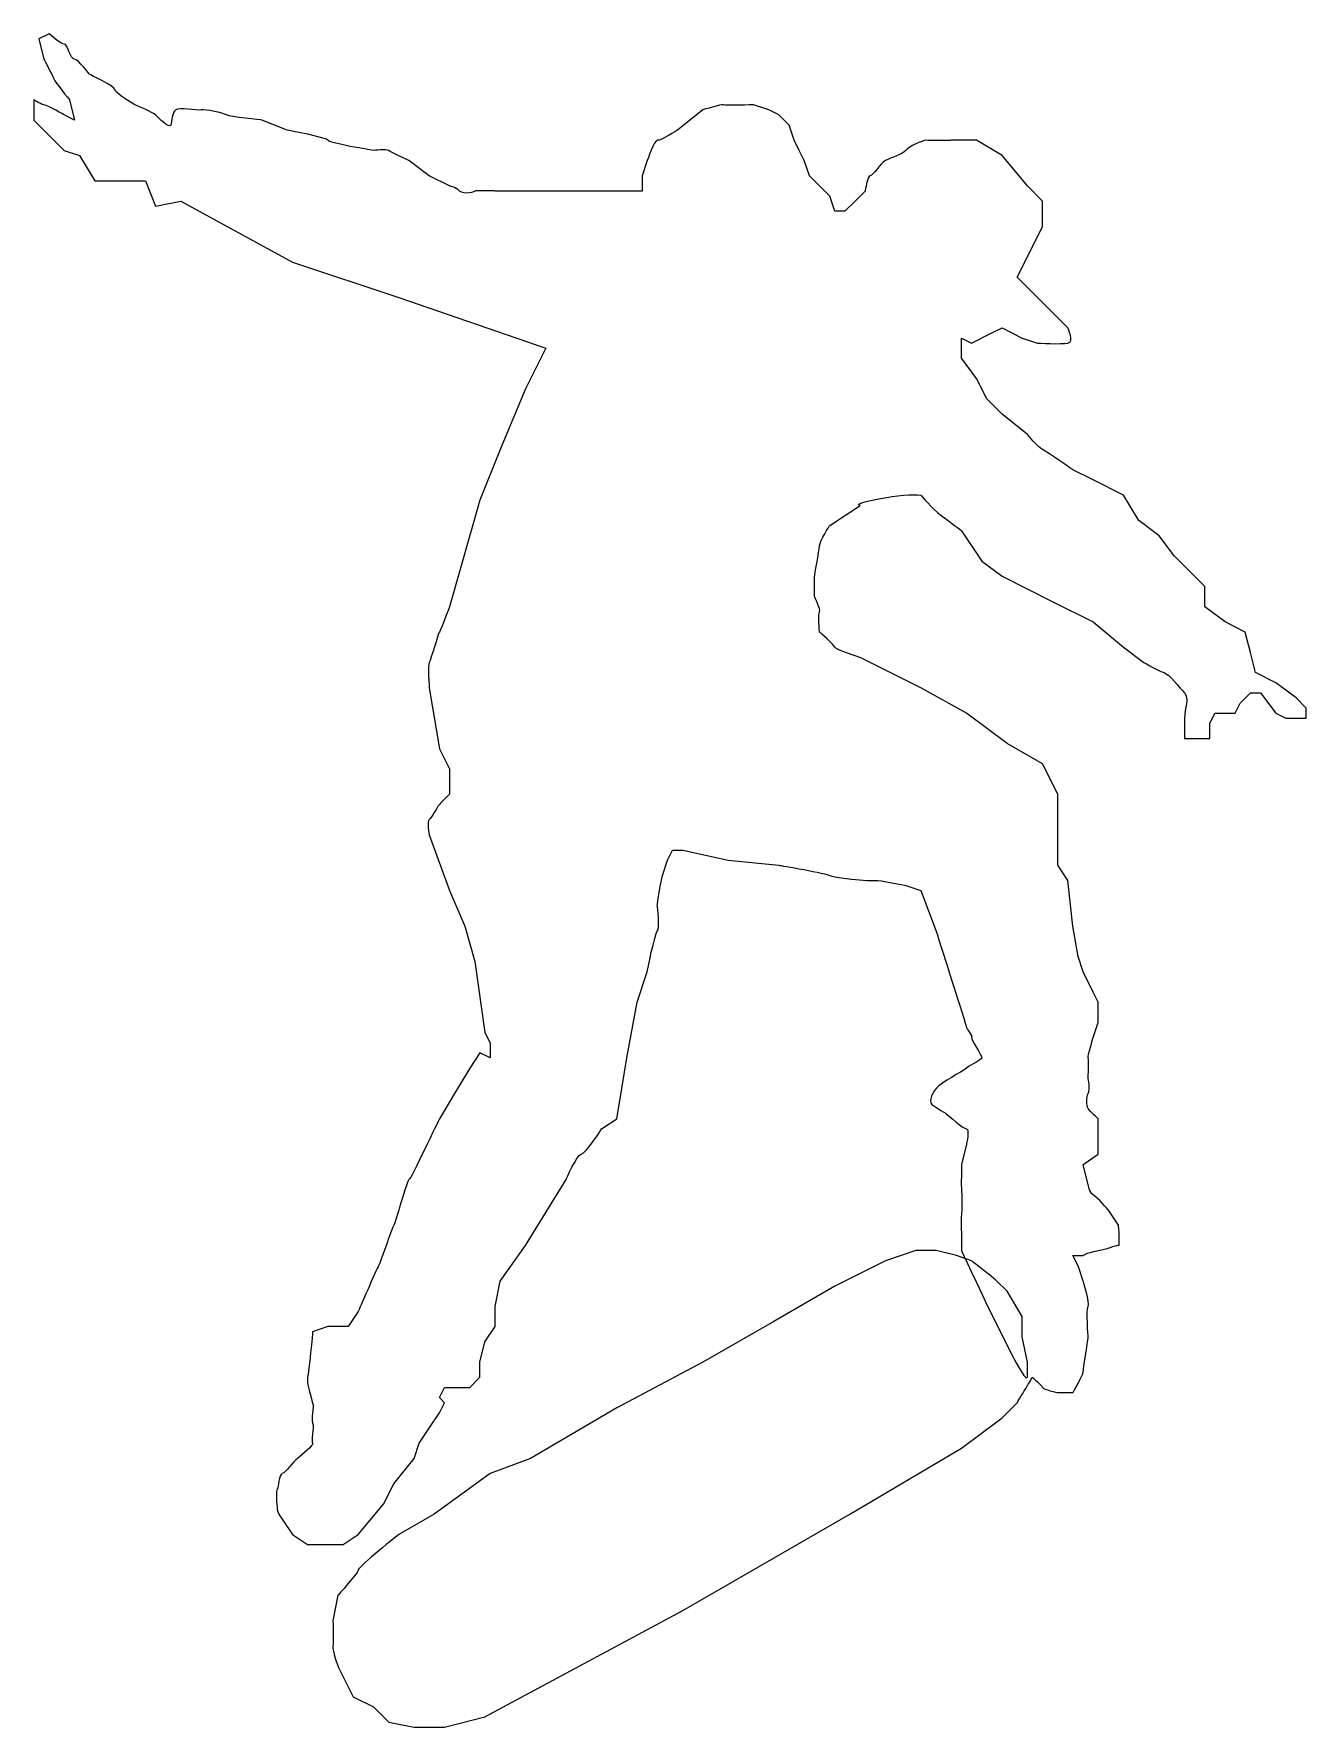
# Model space of a CAD drawing. Header units: inches. Extents: x 373 to 624, y 154 to 488.
import ezdxf

# ---------------------------------------------------------------- set-up
doc = ezdxf.new("R2010")
doc.units = ezdxf.units.IN
doc.header["$MEASUREMENT"] = 0
doc.layers.add('Layer 1', color=7, linetype='Continuous')

msp = doc.modelspace()

# ---------------------------------------------------------------- linework, layer by layer
at = {"layer": 'Layer 1', "lineweight": 0}
msp.add_open_spline([(556, 424), (556, 424), (559, 420), (559, 420), (559, 420), (561, 416), (561, 416), (561, 416), (564, 413), (564, 413), (564, 413), (569, 409), (569, 409), (569, 409), (571, 406.5), (572, 406), (573, 405.5), (578, 402), (578, 402), (578, 402), (582, 400), (582, 400), (582, 400), (588, 397), (588, 397), (588, 397), (591, 392), (591, 392), (591, 392), (595, 389), (595, 389), (595, 389), (598, 385), (598, 385), (598, 385), (601, 382), (601, 382), (601, 382), (604, 379), (604, 379), (604, 379), (604, 375), (604, 375), (604, 375), (608, 372), (608, 372), (608, 372), (612, 370), (612, 370), (612, 370), (613, 366), (613, 366), (613, 366), (614, 362), (614, 362), (614, 362), (618, 360), (618, 360), (618, 360), (622, 357), (622, 357), (622, 357), (624, 355), (624, 355), (624, 355), (624, 353), (624, 353), (624, 353), (620, 353), (620, 353), (620, 353), (618, 354), (618, 354), (618, 354), (615, 358), (615, 358), (615, 358), (613, 358), (613, 358), (613, 358), (611, 356), (611, 356), (611, 356), (610, 354), (610, 354), (610, 354), (606, 354), (606, 354), (606, 354), (605, 352), (605, 352), (605, 352), (605, 349), (605, 349), (605, 349), (600, 349), (600, 349), (600, 349), (600, 351), (600, 353), (600, 355), (601, 357), (600, 358), (599, 359), (597, 361.75), (596, 362), (595, 362.25), (592, 364), (592, 364), (592, 364), (588, 367), (588, 367), (588, 367), (582, 372), (582, 372), (582, 372), (574, 376), (574, 376), (574, 376), (564, 381), (564, 381), (564, 381), (560, 384), (560, 384), (560, 384), (556, 390), (556, 390), (556, 390), (553.75, 391.75), (552, 393), (550.25, 394.25), (548, 397), (548, 397), (545.0259, 397.5903), (533.833, 395.4302), (536, 395), (536, 395), (530, 391), (530, 391), (530, 391), (528.0625, 388.0625), (528, 387), (527.9375, 385.9375), (527, 381), (527, 381), (527, 381), (527, 377), (527, 377), (527, 377), (528.3125, 374.375), (528, 374), (527.6875, 373.625), (528, 370), (528, 370), (528, 370), (531, 367.375), (531, 367), (531, 366.625), (536, 365), (536, 365), (536, 365), (548, 359), (548, 359), (548, 359), (557, 354), (557, 354), (557, 354), (565, 348), (565, 348), (565, 348), (572, 344), (572, 344), (572, 344), (575, 338), (575, 338), (575, 338), (575, 324), (575, 324), (575, 324), (577, 321), (577, 321), (577, 321), (578, 312), (578, 312), (578, 312), (579, 306), (579, 306), (579, 306), (580, 303), (580, 303), (580, 303), (582, 299), (582, 299), (582, 299), (583, 297), (583, 297), (583, 297), (583, 295), (583, 295), (583, 295), (583, 293), (583, 293), (583, 293), (582, 290), (582, 290), (582, 290), (580.8125, 286.25), (581, 286), (581.1875, 285.75), (581, 282.0625), (581, 282), (581, 281.9375), (581.4375, 279.625), (581, 279), (580.5625, 278.375), (580.6875, 276.5625), (581, 276), (581.3125, 275.4375), (583, 274), (583, 274), (583, 274), (583, 270), (583, 270), (583, 270), (583, 267), (583, 267), (583, 267), (580, 265), (580, 265), (580, 265), (581, 261), (581, 261), (581, 261), (581.25, 259.4375), (582, 259), (582.75, 258.5625), (585, 256), (585, 256), (585, 256), (587, 253), (587, 253), (587, 253), (587.3125, 248.75), (587, 249), (586.6875, 249.25), (585.6875, 248.5), (583, 248), (580.3125, 247.5), (580, 247), (580, 247), (580, 247), (578, 247), (578, 247), (578, 247), (579, 245), (579, 245), (579, 245), (580, 242), (580, 242), (580, 242), (581.375, 237.625), (581, 237), (580.625, 236.375), (580.9375, 230.9375), (581, 231), (581.0625, 231.0625), (580, 224.5), (580, 224), (580, 223.5), (578, 220), (578, 220), (578, 220), (575, 220), (575, 220), (575, 220), (572.0625, 220.625), (572, 221), (571.9375, 221.375), (570, 223), (570, 223), (570, 223), (569.3735, 221.9556), (568.6929, 220.8218), (567.8843, 219.4741), (567, 218), (567, 218), (567, 218), (564, 215), (564, 215), (564, 215), (556, 209), (556, 209), (556, 209), (534, 196), (534, 196), (534, 196), (501, 177), (501, 177), (501, 177), (462, 156), (462, 156), (462, 156), (454, 154), (454, 154), (454, 154), (448, 154), (448, 154), (448, 154), (443, 155), (443, 155), (443, 155), (440, 158), (440, 158), (440, 158), (436, 160), (436, 160), (436, 160), (433, 166), (433, 166), (433, 166), (431.875, 169), (432, 170), (432.125, 171), (432, 175), (432, 175), (432, 175), (433, 180), (433, 180), (433, 180), (436.75, 184.125), (437, 185), (437.25, 185.875), (445, 192), (445, 192), (445, 192), (452, 196), (452, 196), (452, 196), (463, 204), (463, 204), (463, 204), (471, 207), (471, 207), (471, 207), (488, 217), (488, 217), (488, 217), (505, 226), (505, 226), (505, 226), (519, 234), (519, 234), (519, 234), (531, 241), (531, 241), (531, 241), (541, 246), (541, 246), (541, 246), (547, 248), (547, 248), (547, 248), (551, 248), (551, 248), (551, 248), (555, 247), (555, 247), (555, 247), (558, 246), (558, 246), (558, 246), (560.4561, 244.0352), (561.9253, 242.8599), (562.5527, 242.3579), (563, 242), (563, 242), (563, 242), (565, 240), (565, 240), (565, 240), (568, 235), (568, 235), (568, 235), (568, 231), (568, 231), (568, 231), (569, 226), (569, 226), (569, 226), (569, 223), (569, 223), (568.625, 220.5625), (556, 248), (556, 248), (556, 248), (556, 251), (556, 251), (556, 251), (555.875, 254.625), (556, 255), (556.125, 255.375), (556.0625, 259.5625), (556, 260), (555.9375, 260.4375), (556, 265), (556, 265), (556, 265), (557, 269), (557, 269), (557, 269), (557.625, 272), (557, 272), (556.375, 272), (553.375, 274.6875), (553, 275), (552.625, 275.3125), (550.25, 276.5625), (550, 277), (549.75, 277.4375), (550, 278.8125), (551, 280), (552, 281.1875), (556.0625, 283.25), (557, 284), (557.9375, 284.75), (559.875, 285.5625), (560, 286), (560.125, 286.4375), (557.75, 289.75), (558, 290), (558.25, 290.25), (557, 291.75), (557, 292), (557, 292.25), (551, 311), (551, 311), (551, 311), (548, 319), (548, 319), (548, 319), (545, 320), (545, 320), (545, 320), (539.75, 321.1875), (539, 321), (538.25, 320.8125), (530.3125, 321.625), (530, 322), (529.6875, 322.375), (520, 324), (520, 324), (520, 324), (510, 325), (510, 325), (510, 325), (501, 327), (501, 327), (501, 327), (499, 327), (499, 327), (499, 327), (498, 325), (498, 325), (498, 325), (497, 322), (497, 322), (497, 322), (495.875, 316.0625), (496, 316), (496.125, 315.9375), (496.5, 311.4375), (496, 311), (495.5, 310.5625), (494, 303), (494, 303), (494, 303), (492, 297), (492, 297), (492, 297), (490, 286), (490, 286), (490, 286), (489, 280), (489, 280), (489, 280), (488, 274), (488, 274), (488, 274), (485, 272), (485, 272), (485, 272), (481.9375, 267.1875), (481, 267), (480.0625, 266.8125), (478, 262), (478, 262), (478, 262), (470, 249), (470, 249), (470, 249), (465, 242), (465, 242), (465, 242), (464, 237), (464, 237), (464, 237), (464, 233), (464, 233), (464, 233), (462, 230), (462, 230), (462, 230), (461, 226), (461, 226), (461, 226), (461, 223), (461, 223), (461, 223), (459, 221), (459, 221), (459, 221), (457, 221), (457, 221), (457, 221), (455, 221), (455, 221), (455, 221), (454, 221), (454, 221), (454, 221), (453, 219), (453, 219), (453, 219), (454, 218), (454, 218), (454, 218), (453, 216), (453, 216), (453, 216), (451, 213), (451, 213), (451, 213), (449, 210), (449, 210), (449, 210), (448, 207), (448, 207), (448, 207), (444, 202), (444, 202), (444, 202), (442, 198), (442, 198), (442, 198), (437, 192), (437, 192), (437, 192), (434, 190), (434, 190), (434, 190), (430, 190), (430, 190), (430, 190), (427, 190), (427, 190), (427, 190), (424, 192), (424, 192), (424, 192), (422, 195), (422, 195), (422, 195), (421.0625, 196.1875), (421, 197), (420.9375, 197.8125), (420.6875, 200.625), (421, 201), (421.3125, 201.375), (421.3125, 203.75), (422, 204), (422.6875, 204.25), (424.25, 206.4375), (425, 207), (425.75, 207.5625), (428.375, 209.8125), (428, 210), (427.625, 210.1875), (428.375, 213.1875), (428, 214), (427.625, 214.8125), (428.3125, 217.0625), (428, 218), (427.6875, 218.9375), (426.75, 222.0625), (427, 223), (427.25, 223.9375), (428, 232), (428, 232), (428, 232), (431, 233), (431, 233), (431, 233), (435, 233), (435, 233), (435, 233), (437, 236), (437, 236), (437, 236), (440.625, 244.375), (441, 245), (441.375, 245.625), (443.75, 252.8125), (444, 253), (444.25, 253.1875), (446.6875, 262.0625), (447, 262), (447.3125, 261.9375), (453, 274), (453, 274), (453, 274), (456, 279), (456, 279), (456, 279), (459, 284), (459, 284), (459, 284), (461, 287), (461, 287), (461, 287), (463, 286), (463, 286), (463, 286), (463, 289), (463, 289), (463, 289), (462, 291), (462, 291), (462, 291), (460, 305), (460, 305), (460, 305), (458, 312), (458, 312), (458, 312), (455, 319), (455, 319), (455, 319), (451, 330), (451, 330), (451, 330), (450.5, 332.625), (451, 333), (451.5, 333.375), (452.5, 335.375), (453, 336), (453.5, 336.625), (455, 338), (455, 338), (455, 338), (455, 343), (455, 343), (455, 343), (453, 347), (453, 347), (453, 347), (451, 359), (451, 359), (451, 359), (450.6875, 363.5625), (451, 364), (451.3125, 364.4375), (452.75, 369.75), (453, 370), (453.25, 370.25), (455, 375), (455, 375), (455, 375), (461, 396), (461, 396), (461, 396), (465, 406), (465, 406), (465, 406), (470, 418), (470, 418), (470, 418), (474, 426), (474, 426), (474, 426), (445, 436), (445, 436), (445, 436), (424, 443), (424, 443), (424, 443), (402, 455), (402, 455), (402, 455), (397, 454), (397, 454), (397, 454), (395, 459), (395, 459), (395, 459), (390, 459), (390, 459), (390, 459), (385, 459), (385, 459), (385, 459), (382, 464), (382, 464), (382, 464), (379, 465), (379, 465), (379, 465), (373, 471), (373, 471), (373, 471), (373, 475), (373, 475), (373, 475), (374.125, 474.1875), (375, 474), (375.875, 473.8125), (379, 472), (379, 472), (379, 472), (381, 471), (381, 471), (381, 471), (380, 475), (380, 475), (380, 475), (377.0625, 478.6875), (377, 479), (376.9375, 479.3125), (375, 483), (375, 483), (375, 483), (374, 487), (374, 487), (374, 487), (376, 488), (376, 488), (376, 488), (378.4375, 485.875), (379, 486), (379.5625, 486.125), (380.25, 483), (381, 483), (381.75, 483), (384, 480), (384, 480), (384, 480), (389.0625, 477.625), (389, 477), (388.9375, 476.375), (392.5625, 474.1875), (393, 474), (393.4375, 473.8125), (396.5, 472.5), (397, 472), (397.5, 471.5), (399.8125, 469.1875), (400, 470), (400.1875, 470.8125), (400.3125, 472.4375), (401, 473), (401.6875, 473.5625), (405.0625, 472.8125), (406, 473), (406.9375, 473.1875), (410.3125, 472.375), (411, 472), (411.6875, 471.625), (418, 471), (418, 471), (418, 471), (423, 469), (423, 469), (423, 469), (431.1875, 467.5), (431, 467), (430.8125, 466.5), (440, 465), (440, 465), (440, 465), (442.5625, 465.3125), (443, 465), (443.4375, 464.6875), (447, 463), (447, 463), (447, 463), (451, 460), (451, 460), (451, 460), (455, 458), (455, 458), (455, 458), (456.125, 457.8125), (457, 457), (457.875, 456.1875), (460.1875, 456.875), (460, 457), (459.8125, 457.125), (464, 457), (464, 457), (464, 457), (467, 457), (467, 457), (467, 457), (476, 457), (476, 457), (476, 457), (493, 457), (493, 457), (493, 457), (493, 460), (493, 460), (493, 460), (494, 463), (494, 463), (494, 463), (495.4375, 467.125), (496, 467), (496.5625, 466.875), (500, 469), (500, 469), (500, 469), (505, 473), (505, 473), (505, 473), (508.75, 474.1875), (509, 474), (509.25, 473.8125), (515, 474), (515, 474), (515, 474), (518, 473), (518, 473), (518, 473), (520, 472), (520, 472), (520, 472), (522, 470), (522, 470), (522, 470), (523, 467), (523, 467), (523, 467), (524, 465), (524, 465), (524, 465), (525, 463), (525, 463), (525, 463), (526, 460), (526, 460), (526, 460), (528, 458), (528, 458), (528, 458), (530, 456), (530, 456), (530, 456), (531, 453), (531, 453), (531, 453), (533, 453), (533, 453), (533, 453), (535, 455), (535, 455), (535, 455), (537, 457), (537, 457), (537, 457), (537.4375, 460), (538, 460), (538.5625, 460), (539.875, 462.375), (541, 463), (542.125, 463.625), (544.375, 464.1875), (545, 465), (545.625, 465.8125), (548.3125, 467), (549, 467), (549.6875, 467), (553.875, 466.875), (554, 467), (554.125, 467.125), (559, 467), (559, 467), (559, 467), (564, 464), (564, 464), (564, 464), (569, 458), (569, 458), (569, 458), (572, 455), (572, 455), (572, 455), (572, 450), (572, 450), (572, 450), (569, 444), (569, 444), (569, 444), (567, 440), (567, 440), (567, 440), (573, 434), (573, 434), (573, 434), (577, 430), (577, 430), (577, 430), (578.3125, 427.25), (577, 427), (575.6875, 426.75), (571, 427), (571, 427), (571, 427), (568, 428), (568, 428), (568, 428), (564, 430), (564, 430), (564, 430), (562, 429), (562, 429), (562, 429), (558, 427), (558, 427), (558, 427), (556, 428), (556, 428), (556, 428), (556, 424), (556, 424)], degree=3, knots=[0, 0, 0, 0, 1, 1, 1, 2, 2, 2, 3, 3, 3, 4, 4, 4, 5, 5, 5, 6, 6, 6, 7, 7, 7, 8, 8, 8, 9, 9, 9, 10, 10, 10, 11, 11, 11, 12, 12, 12, 13, 13, 13, 14, 14, 14, 15, 15, 15, 16, 16, 16, 17, 17, 17, 18, 18, 18, 19, 19, 19, 20, 20, 20, 21, 21, 21, 22, 22, 22, 23, 23, 23, 24, 24, 24, 25, 25, 25, 26, 26, 26, 27, 27, 27, 28, 28, 28, 29, 29, 29, 30, 30, 30, 31, 31, 31, 32, 32, 32, 33, 33, 33, 34, 34, 34, 35, 35, 35, 36, 36, 36, 37, 37, 37, 38, 38, 38, 39, 39, 39, 40, 40, 40, 41, 41, 41, 42, 42, 42, 43, 43, 43, 44, 44, 44, 45, 45, 45, 46, 46, 46, 47, 47, 47, 48, 48, 48, 49, 49, 49, 50, 50, 50, 51, 51, 51, 52, 52, 52, 53, 53, 53, 54, 54, 54, 55, 55, 55, 56, 56, 56, 57, 57, 57, 58, 58, 58, 59, 59, 59, 60, 60, 60, 61, 61, 61, 62, 62, 62, 63, 63, 63, 64, 64, 64, 65, 65, 65, 66, 66, 66, 67, 67, 67, 68, 68, 68, 69, 69, 69, 70, 70, 70, 71, 71, 71, 72, 72, 72, 73, 73, 73, 74, 74, 74, 75, 75, 75, 76, 76, 76, 77, 77, 77, 78, 78, 78, 79, 79, 79, 80, 80, 80, 81, 81, 81, 82, 82, 82, 83, 83, 83, 84, 84, 84, 85, 85, 85, 86, 86, 86, 87, 87, 87, 88, 88, 88, 89, 89, 89, 90, 90, 90, 91, 91, 91, 92, 92, 92, 93, 93, 93, 94, 94, 94, 95, 95, 95, 96, 96, 96, 97, 97, 97, 98, 98, 98, 99, 99, 99, 100, 100, 100, 101, 101, 101, 102, 102, 102, 103, 103, 103, 104, 104, 104, 105, 105, 105, 106, 106, 106, 107, 107, 107, 108, 108, 108, 109, 109, 109, 110, 110, 110, 111, 111, 111, 112, 112, 112, 113, 113, 113, 114, 114, 114, 115, 115, 115, 116, 116, 116, 117, 117, 117, 118, 118, 118, 119, 119, 119, 120, 120, 120, 121, 121, 121, 122, 122, 122, 123, 123, 123, 124, 124, 124, 125, 125, 125, 126, 126, 126, 127, 127, 127, 128, 128, 128, 129, 129, 129, 130, 130, 130, 131, 131, 131, 132, 132, 132, 133, 133, 133, 134, 134, 134, 135, 135, 135, 136, 136, 136, 137, 137, 137, 138, 138, 138, 139, 139, 139, 140, 140, 140, 141, 141, 141, 142, 142, 142, 143, 143, 143, 144, 144, 144, 145, 145, 145, 146, 146, 146, 147, 147, 147, 148, 148, 148, 149, 149, 149, 150, 150, 150, 151, 151, 151, 152, 152, 152, 153, 153, 153, 154, 154, 154, 155, 155, 155, 156, 156, 156, 157, 157, 157, 158, 158, 158, 159, 159, 159, 160, 160, 160, 161, 161, 161, 162, 162, 162, 163, 163, 163, 164, 164, 164, 165, 165, 165, 166, 166, 166, 167, 167, 167, 168, 168, 168, 169, 169, 169, 170, 170, 170, 171, 171, 171, 172, 172, 172, 173, 173, 173, 174, 174, 174, 175, 175, 175, 176, 176, 176, 177, 177, 177, 178, 178, 178, 179, 179, 179, 180, 180, 180, 181, 181, 181, 182, 182, 182, 183, 183, 183, 184, 184, 184, 185, 185, 185, 186, 186, 186, 187, 187, 187, 188, 188, 188, 189, 189, 189, 190, 190, 190, 191, 191, 191, 192, 192, 192, 193, 193, 193, 194, 194, 194, 195, 195, 195, 196, 196, 196, 197, 197, 197, 198, 198, 198, 199, 199, 199, 200, 200, 200, 201, 201, 201, 202, 202, 202, 203, 203, 203, 204, 204, 204, 205, 205, 205, 206, 206, 206, 207, 207, 207, 208, 208, 208, 209, 209, 209, 210, 210, 210, 211, 211, 211, 212, 212, 212, 213, 213, 213, 214, 214, 214, 215, 215, 215, 216, 216, 216, 217, 217, 217, 218, 218, 218, 219, 219, 219, 220, 220, 220, 221, 221, 221, 222, 222, 222, 223, 223, 223, 224, 224, 224, 225, 225, 225, 226, 226, 226, 227, 227, 227, 228, 228, 228, 229, 229, 229, 230, 230, 230, 231, 231, 231, 232, 232, 232, 233, 233, 233, 234, 234, 234, 235, 235, 235, 236, 236, 236, 237, 237, 237, 238, 238, 238, 239, 239, 239, 240, 240, 240, 241, 241, 241, 242, 242, 242, 243, 243, 243, 244, 244, 244, 245, 245, 245, 246, 246, 246, 247, 247, 247, 248, 248, 248, 249, 249, 249, 250, 250, 250, 251, 251, 251, 252, 252, 252, 253, 253, 253, 254, 254, 254, 255, 255, 255, 256, 256, 256, 257, 257, 257, 258, 258, 258, 259, 259, 259, 260, 260, 260, 261, 261, 261, 262, 262, 262, 263, 263, 263, 264, 264, 264, 265, 265, 265, 266, 266, 266, 267, 267, 267, 268, 268, 268, 269, 269, 269, 270, 270, 270, 271, 271, 271, 272, 272, 272, 273, 273, 273, 274, 274, 274, 275, 275, 275, 276, 276, 276, 277, 277, 277, 278, 278, 278, 279, 279, 279, 280, 280, 280, 281, 281, 281, 282, 282, 282, 283, 283, 283, 284, 284, 284, 285, 285, 285, 286, 286, 286, 287, 287, 287, 288, 288, 288, 289, 289, 289, 290, 290, 290, 291, 291, 291, 292, 292, 292, 293, 293, 293, 294, 294, 294, 295, 295, 295, 296, 296, 296, 297, 297, 297, 298, 298, 298, 299, 299, 299, 300, 300, 300, 301, 301, 301, 302, 302, 302, 303, 303, 303, 304, 304, 304, 305, 305, 305, 306, 306, 306, 307, 307, 307, 308, 308, 308, 309, 309, 309, 310, 310, 310, 311, 311, 311, 312, 312, 312, 313, 313, 313, 314, 314, 314, 314], dxfattribs=at)

doc.saveas('drawing.dxf')
